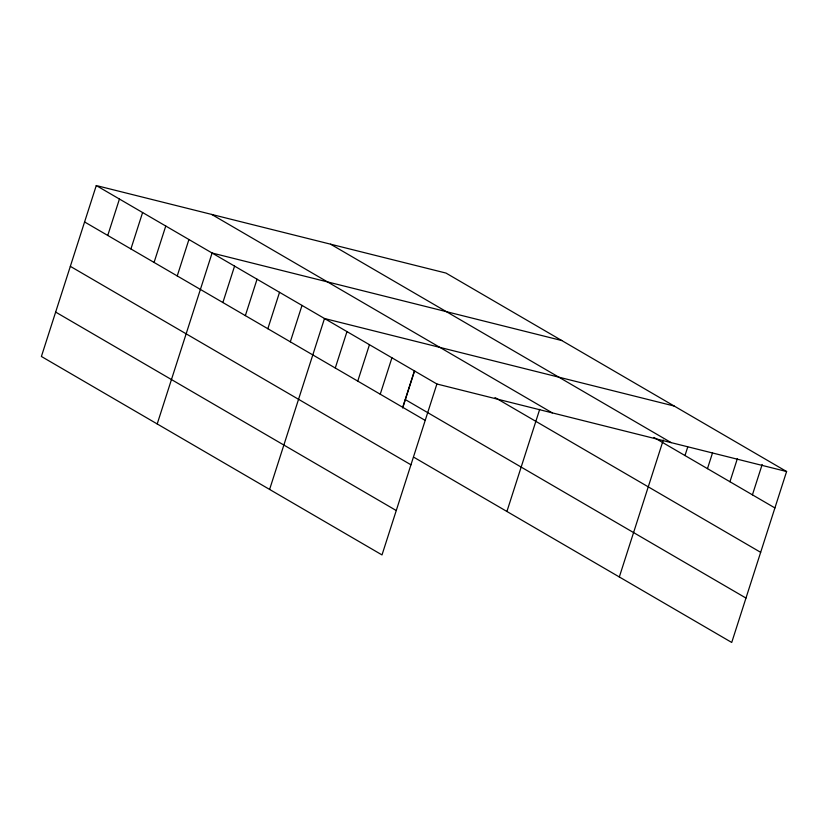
<?xml version="1.0" encoding="UTF-8"?>
<svg xmlns="http://www.w3.org/2000/svg" width="828" height="828" viewBox="0 0 828 828"><rect width="100%" height="100%" fill="white"/><g stroke="black" fill="none" stroke-linecap="round" stroke-linejoin="round"><path stroke-width="1.24" d="M96.276 185.544L41.4 356.475L382.008 554.926L436.894 383.995L96.276 185.544L445.992 273.074L786.6 471.525L731.724 642.456L414.269 457.501M107.754 235.452L119.439 199.041M130.917 248.949L142.602 212.537M154.07 262.435L165.766 226.023M177.233 275.931L188.929 239.52M157.206 423.946L212.092 253.016L561.798 340.546M222.877 302.53L234.572 266.119M245.357 315.623L257.053 279.212M267.837 328.726L279.533 292.315M290.317 341.819L302.013 305.408M269.607 489.431L324.493 318.511L674.199 406.041M335.278 368.015L346.973 331.604M357.758 381.108L369.454 344.707M380.238 394.211L391.934 357.799M402.719 407.304L414.414 370.892M402.667 408.007L414.631 370.727M506.912 511.476L539.701 409.353M619.323 576.971L663.29 440.02M684.984 455.545L687.716 447.048M707.464 468.648L712.535 452.864M729.944 481.741L737.355 458.681M752.424 494.844L762.174 464.498M436.894 383.995L786.6 471.525M330.579 244.188L671.197 442.638M653.944 437.463L774.915 507.937M211.678 214.431L552.297 412.882M495.04 397.575L760.653 552.328M405.358 399.613L745.976 598.064M84.591 221.956L425.199 420.407M70.339 266.347L410.947 464.798M55.652 312.084L396.26 510.534"/></g></svg>
